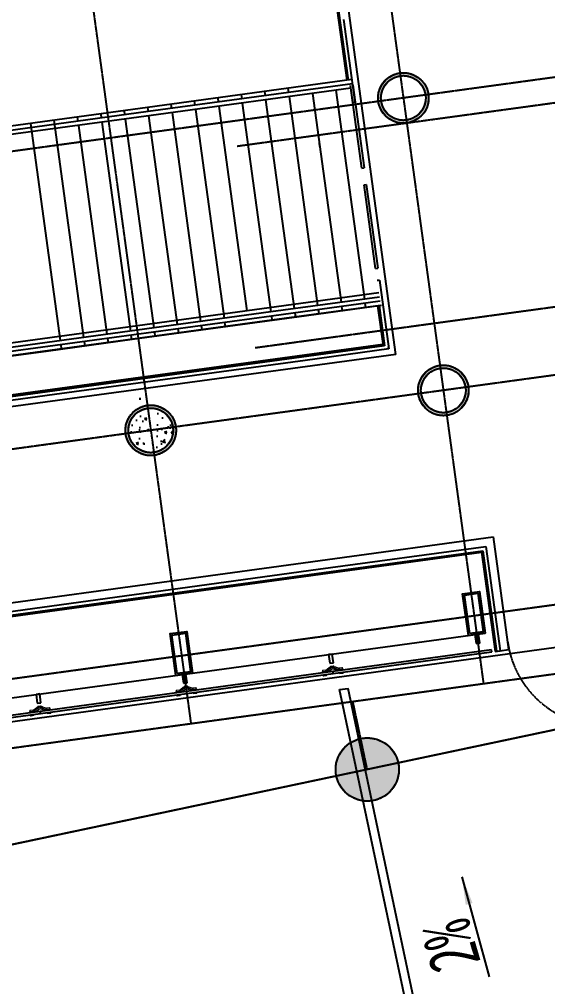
# Model space of a CAD drawing. Header units: millimetres. Extents: x 11669738 to 11859441, y -6222081 to -6069093.
# Drawn here: x 11694704 to 11700966, y -6113067 to -6101594 of the extents above; entities that cross this region are included whole.
import ezdxf

# ---------------------------------------------------------------- set-up
doc = ezdxf.new("R2010")
doc.units = ezdxf.units.MM
for name, pattern in [('DASH', [0.35, 0.25, -0.1]), ('E-COLS-F4$0$HIDDEN', [0.375, 0.25, -0.125]), ('E-RG-1F$0$$0$DOTE', [2.42, 2, -0.2, 0.02, -0.2])]:
    doc.linetypes.add(name, pattern=pattern)
for name, color, linetype in [('A—墙体', 7, 'Continuous'), ('A—楼梯、电梯、栏杆', 50, 'Continuous'), ('A—轴线、尺寸', 1, 'Continuous'), ('A—门窗', 135, 'Continuous'), ('E-COLS-F4$0$0S-COLS-HATCH', 8, 'Continuous'), ('E-COLS-F4$0$0S-COLS-I', 90, 'E-COLS-F4$0$HIDDEN'), ('E2-RI-4F$0$WRV-1-01-N1$0$AUDIT_D_120618114340-341', 1, 'Continuous'), ('I—平面—文字', 40, 'Continuous'), ('I—平面—装饰面层线', 192, 'Continuous'), ('I—平面—门', 22, 'Continuous'), ('XRE2$0$0S-COLS-HATCH-A', 8, 'Continuous'), ('轴线100', 1, 'Continuous')]:
    doc.layers.add(name, color=color, linetype=linetype)
doc.layers.add('E2-RI-4F$0$A-GLAZ', color=6, linetype='Continuous', lineweight=5)
doc.styles.add('ARIAL', font='SIMYOU.TTF', dxfattribs={"width": 0.9})
doc.styles.add('XD2008', font='simhei.ttf', dxfattribs={"width": 0.85})
doc.dimstyles.new('200', dxfattribs={"dimscale": 200, "dimtxt": 2.5, "dimasz": 2, "dimexe": 1, "dimexo": 1, "dimgap": 0.8, "dimtad": 1, "dimdec": 0, "dimdsep": 46, "dimtxsty": 'ARIAL', "dimblk1": 'ARCHTICK', "dimblk2": 'ARCHTICK', "dimsah": 1, "dimcen": -0.9, "dimdle": 1, "dimclrd": 256, "dimclre": 256, "dimclrt": 40, "dimaunit": 1, "dimadec": 0, "dimazin": 0, "dimtfac": 0.35, "dimtdec": 0, "dimtix": 1, "dimtmove": 2, "dimatfit": 3, "dimldrblk": 'ARCHTICK', "dimfxl": 0, "dimtvp": 0.8, "dimtolj": 1, "dimtzin": 0, "dimarcsym": 0})
doc.dimstyles.new('副本 100', dxfattribs={"dimscale": 100, "dimtxt": 2.5, "dimasz": 2, "dimexe": 1, "dimexo": 1, "dimgap": 0.8, "dimtad": 1, "dimdec": 0, "dimdsep": 46, "dimtxsty": 'ARIAL', "dimblk1": 'ARCHTICK', "dimblk2": 'ARCHTICK', "dimsah": 1, "dimcen": -0.9, "dimdle": 1, "dimclrd": 256, "dimclre": 256, "dimclrt": 40, "dimaunit": 1, "dimadec": 0, "dimazin": 0, "dimtfac": 0.35, "dimtdec": 0, "dimtix": 1, "dimtmove": 2, "dimatfit": 3, "dimldrblk": 'ARCHTICK', "dimfxl": 0, "dimtvp": 0.8, "dimtolj": 1, "dimtzin": 0, "dimarcsym": 0})

# ---------------------------------------------------------------- blocks, each defined once
blk = doc.blocks.new('E-COLS-F4')
at = {"layer": 'E-COLS-F4$0$0S-COLS-HATCH'}
h = blk.add_hatch(color=18, dxfattribs=at)
edge = h.paths.add_edge_path(flags=16)
edge.add_arc((11699256, -6102527), 265, 0, 360)
edge = h.paths.add_edge_path()
edge.add_arc((11699256, -6102527), 300, 0, 360)
h = blk.add_hatch(color=18, dxfattribs=at)
edge = h.paths.add_edge_path(flags=16)
edge.add_arc((11699730, -6105995), 265, 0, 360)
edge = h.paths.add_edge_path()
edge.add_arc((11699730, -6105995), 300, 0, 360)
h = blk.add_hatch(color=18, dxfattribs=at)
edge = h.paths.add_edge_path(flags=16)
edge.add_arc((11696262, -6106469), 265, 0, 360)
edge = h.paths.add_edge_path()
edge.add_arc((11696262, -6106469), 300, 0, 360)
h = blk.add_hatch(color=18, dxfattribs=at)
edge = h.paths.add_edge_path()
edge.add_arc((11698829, -6110492), 375, 0, 360)
at = {"layer": 'XRE2$0$0S-COLS-HATCH-A'}
h = blk.add_hatch(dxfattribs=at)
h.set_pattern_fill('AR-CONC', color=256, scale=40, style=0)
h.set_pattern_definition([(50, (10877.26, -2045.77), (286.904073, -25.100854), [30, -330]), (355, (10877.26, -2045.77), (-55.5005334, 300.8768535), [24, -264]), (100.4514, (10901.17, -2047.86), (231.4037527, 275.775817), [25.496076, -280.456845]), (46.1842, (10877.26, -1965.77), (426.896419, -66.207606), [45, -495]), (96.6356, (10912.84, -1971.3), (373.865082, 389.647148), [38.244115, -420.6852]), (351.1842, (10877.26, -1965.77), (373.864778, 389.64744), [36, -396]), (21, (10917.26, -1985.77), (238.762821, -161.0475563), [30, -330]), (326, (10917.26, -1985.77), (97.326133, 290.060018), [24, -264]), (71.4514, (10937.16, -1999.2), (336.0890514, 129.0121987), [25.496076, -280.456845]), (37.5, (10877.26, -2045.77), (4.8639421, 133.1575415), [0, -260.8, 0, -268, 0, -265]), (7.5, (10877.26, -2045.77), (105.227815, 157.7646848), [0, -152.8, 0, -254.8, 0, -101]), (327.5, (10788.06, -2045.77), (213.5289745, -9.0219487), [0, -100, 0, -312, 0, -414]), (317.5, (10748.06, -2045.77), (233.2744677, 40.041993), [0, -130, 0, -207.2, 0, -294])])
edge = h.paths.add_edge_path()
edge.add_arc((11696262, -6106469), 265, 0, 360)
at = {"layer": 'A—墙体'}
for centre, radius in [((11699256, -6102527), 300), ((11699256, -6102527), 265), ((11699730, -6105995), 300), ((11699730, -6105995), 265), ((11696262, -6106469), 300), ((11696262, -6106469), 265), ((11698829, -6110492), 375)]:
    blk.add_circle(centre, radius, dxfattribs=at)
at = {"layer": 'E-COLS-F4$0$0S-COLS-I'}
for centre, radius in [((11699256, -6102527), 300), ((11699256, -6102527), 265), ((11699730, -6105995), 300), ((11699730, -6105995), 265), ((11696262, -6106469), 300), ((11696262, -6106469), 265), ((11698829, -6110492), 375)]:
    blk.add_circle(centre, radius, dxfattribs=at)
blk = doc.blocks.new('E2-RI-4F$0$SPIDER_PANEL_-_SPIDER_PANB')
at = {"layer": 'A—门窗'}
for p, q in [((875, 0), (-875, 0)), ((875, -25), (875, 0)), ((-875, 0), (-875, -25)), ((-875, -25), (875, -25))]:
    blk.add_line(p, q, dxfattribs=at)
at = {"layer": 'E2-RI-4F$0$A-GLAZ', "color": 8}
for p, q in [((-1000, 15), (-1000, 0)), ((-1000, 15), (-993, 15)), ((-995, 30), (-995, 0)), ((-995, 30), (-989, 30)), ((-993, 15), (-957, 15)), ((-989, 30), (-955, 30)), ((-940, 15), (-957, 15)), ((-955, 26), (-910, 50)), ((-955, 0), (-955, 30)), ((-875, 50), (-940, 15)), ((-940, 0), (-875, 35)), ((-893, 50), (-910, 50)), ((-875, 50), (-910, 50)), ((-900, 50), (-900, 46)), ((-900, 50), (-900, 46)), ((-895, 65), (-895, 50)), ((-895, 65), (-889, 65)), ((-895, 65), (-895, 50)), ((-895, 65), (-861, 65)), ((-895, 65), (-895, 50)), ((-895, 65), (-861, 65)), ((-895, 65), (-895, 50)), ((-895, 65), (-889, 65)), ((-875, 50), (-893, 50)), ((-889, 65), (-855, 65)), ((-889, 65), (-855, 65)), ((-810, 15), (-875, 50)), ((-840, 50), (-875, 50)), ((-857, 50), (-875, 50)), ((-875, 35), (-810, 0)), ((-861, 65), (-855, 65)), ((-861, 65), (-855, 65)), ((-840, 50), (-857, 50)), ((-855, 50), (-855, 65)), ((-855, 50), (-855, 65)), ((-855, 50), (-855, 65)), ((-855, 50), (-855, 65)), ((-850, 46), (-850, 50)), ((-850, 46), (-850, 50)), ((-840, 50), (-795, 26)), ((-793, 15), (-810, 15)), ((-795, 30), (-795, 0)), ((-795, 30), (-761, 30)), ((-793, 15), (-757, 15)), ((-761, 30), (-755, 30)), ((-757, 15), (-750, 15)), ((-755, 0), (-755, 30)), ((-750, 0), (-750, 15)), ((-995, -25), (-995, -40)), ((-989, -40), (-995, -40)), ((-955, -40), (-989, -40)), ((-955, -40), (-955, -25)), ((-795, -25), (-795, -40)), ((-761, -40), (-795, -40)), ((-755, -40), (-761, -40)), ((-755, -40), (-755, -25))]:
    blk.add_line(p, q, dxfattribs=at)
blk = doc.blocks.new('_ArchTick')
at = {"color": 0, "linetype": 'ByBlock', "const_width": 0.4}
blk.add_lwpolyline([(-0.5, -0.5), (0.5, 0.5)], dxfattribs=at)
blk = doc.blocks.new('*D170')
at = {"layer": 'A—轴线、尺寸', "linetype": 'ByBlock', "lineweight": -2}
blk.add_line((11680262, -6112194), (11675664, -6112827), dxfattribs=at)
blk.add_arc((11710508, -6108023), 34973, 187.8508, 191.9526, dxfattribs=at)
at = {"layer": 'Defpoints', "color": 0, "linetype": 'ByBlock'}
for p in [(11707696, -6108411), (11706163, -6108943), (11680460, -6112166), (11675986, -6113625), (11674819, -6115578)]:
    blk.add_point(p, dxfattribs=at)
at = {"layer": 'A—轴线、尺寸', "linetype": 'ByBlock', "lineweight": -2, "yscale": 400, "zscale": 400}
for p, xscale, rotation in [((11675863, -6112800), 400.0000000000001, 97.85083486028405), ((11676293, -6115266), 400, 281.9526484755137)]:
    blk.add_blockref('_ArchTick', p, dxfattribs=dict(at, xscale=xscale, rotation=rotation))
at = {"layer": 'A—轴线、尺寸', "color": 40, "linetype": 'ByBlock', "insert": (11676460, -6113966), "char_height": 500, "attachment_point": 5, "rotation": 279.9017, "style": 'ARIAL'}
blk.add_mtext('\\A1;4°', dxfattribs=at)
blk = doc.blocks.new('*D342')
at = {"layer": 'Defpoints', "color": 0, "linetype": 'ByBlock'}
for p in [(11707141, -6108525), (11705607, -6109057), (11679691, -6112277), (11676979, -6113464), (11675012, -6115533)]:
    blk.add_point(p, dxfattribs=at)
at = {"layer": '轴线100', "linetype": 'ByBlock', "lineweight": -2}
blk.add_line((11679592, -6112290), (11676761, -6112677), dxfattribs=at)
blk.add_arc((11709907, -6108146), 33355, 187.7833, 191.9526, dxfattribs=at)
at = {"layer": '轴线100', "linetype": 'ByBlock', "lineweight": -2, "xscale": 200, "yscale": 200, "zscale": 200}
for p, rotation in [((11676860, -6112664), 97.78334124777794), ((11677276, -6115054), 281.9526484755114)]:
    blk.add_blockref('_ArchTick', p, dxfattribs=dict(at, rotation=rotation))
at = {"layer": '轴线100', "color": 40, "linetype": 'ByBlock', "insert": (11677248, -6113828), "char_height": 250, "attachment_point": 5, "rotation": 279.868, "style": 'ARIAL'}
blk.add_mtext('\\A1;4°', dxfattribs=at)

msp = doc.modelspace()

# ---------------------------------------------------------------- linework, layer by layer
at = {"layer": 'A—楼梯、电梯、栏杆'}
for p, q in [((11698219.1, -6099641.7), (11698584.6, -6102316.4)), ((11698235.9, -6099639.4), (11698601.5, -6102314.1)), ((11699167.2, -6105567.8), (11698350.4, -6099593.7)), ((11698548.5, -6101594.1), (11698682.5, -6102574.5)), ((11698764.4, -6103360.1), (11698630.4, -6102379.8)), ((11698655.5, -6102376.3), (11698789.6, -6103356.7)), ((11698657.3, -6102577.9), (11698682.5, -6102574.5)), ((11698764.4, -6103360.1), (11698789.6, -6103356.7)), ((11698791.5, -6103558.3), (11698816.6, -6103554.9)), ((11698926.9, -6104549.1), (11698791.5, -6103558.3)), ((11698816.6, -6103554.9), (11698952.1, -6104545.6)), ((11698926.9, -6104549.1), (11698952.1, -6104545.6)), ((11698946.3, -6104689.3), (11698971.4, -6104685.8)), ((11698971.4, -6104685.8), (11699083.2, -6105503.6)), ((11698801.4, -6104961.4, 0), (11698808.2, -6105010.9, 0)), ((11698021.3, -6105118.5, 0), (11698995.2, -6104985.4, 0)), ((11698524, -6104999.3, 0), (11698530.8, -6105048.8, 0)), ((11698950.6, -6104991.5), (11699015.7, -6105467.4)), ((11698967.5, -6104989.2), (11699032.5, -6105465.1)), ((11697030.5, -6105253.9, 0), (11698021.3, -6105118.5, 0)), ((11696039.7, -6105389.3, 0), (11697030.5, -6105253.9, 0)), ((11695048.9, -6105524.8, 0), (11696039.7, -6105389.3, 0)), ((11699059.8, -6105330.6), (11699059.6, -6105330.6)), ((11699013.4, -6105450.6), (11689874.6, -6106699.7)), ((11699032.5, -6105465.1), (11689876.9, -6106716.6)), ((11694058.1, -6105660.2, 0), (11695048.9, -6105524.8, 0)), ((11699083.2, -6105503.6), (11698092.4, -6105639)), ((11699083.2, -6105503.6), (11699079.8, -6105478.4)), ((11699167.2, -6105567.8), (11689804, -6106847.7)), ((11698092.4, -6105639), (11697101.7, -6105774.5)), ((11697101.7, -6105774.5), (11696110.9, -6105909.9)), ((11696110.9, -6105909.9), (11695120.1, -6106045.3)), ((11695120.1, -6106045.3), (11694129.3, -6106180.8)), ((11684171, -6109940.6), (11700320.8, -6107733.1)), ((11700320.8, -6107733.1), (11700503.4, -6109069.1)), ((11684032.4, -6110123.1), (11700182.2, -6107915.6)), ((11684046.9, -6110103.9), (11700196.8, -6107896.4)), ((11698248, -6108117.4), (11700235.3, -6107845.8)), ((11700182.2, -6107915.6), (11700342.9, -6109091)), ((11700196.8, -6107896.4), (11700359.7, -6109088.7)), ((11700235.3, -6107845.8), (11700404.3, -6109082.6)), ((11684085.4, -6110053.2), (11698248, -6108117.4)), ((11700342.9, -6109091), (11700404.3, -6109082.6)), ((11700404.3, -6109082.6), (11700503.4, -6109069.1))]:
    msp.add_line(p, q, dxfattribs=at)
at = {"layer": 'A—楼梯、电梯、栏杆', "color": 2}
for p, q in [((11698646.1, -6102308, 0), (11696223.2, -6102639.2, 0)), ((11698652.8, -6102357.5, 0), (11696230, -6102688.7, 0)), ((11698634.6, -6102410.5, 0), (11696267.2, -6102734.1, 0)), ((11697887.7, -6102411.6, 0), (11697894.5, -6102461.2, 0)), ((11698456.1, -6102434.9, 0), (11698794.7, -6104911.8, 0)), ((11697055.4, -6102525.4, 0), (11697062.2, -6102574.9, 0)), ((11697332.9, -6102487.5, 0), (11697339.6, -6102537, 0)), ((11697610.3, -6102449.6, 0), (11697617.1, -6102499.1, 0)), ((11697623.8, -6102548.6, 0), (11697962.4, -6105025.6, 0)), ((11697901.2, -6102510.7, 0), (11698239.8, -6104987.7, 0)), ((11698178.7, -6102472.8, 0), (11698517.2, -6104949.8, 0)), ((11696223.2, -6102639.2, 0), (11689466, -6103562.8, 0)), ((11695945.8, -6102677.1, 0), (11695952.5, -6102726.6, 0)), ((11696223.2, -6102639.2, 0), (11696230, -6102688.7, 0)), ((11696500.6, -6102601.2, 0), (11696507.4, -6102650.8, 0)), ((11696778, -6102563.3, 0), (11696784.8, -6102612.9, 0)), ((11696791.6, -6102662.4, 0), (11697130.1, -6105139.4, 0)), ((11697069, -6102624.5, 0), (11697400.9, -6105052.7, 0)), ((11697346.4, -6102586.6, 0), (11697685, -6105063.5, 0)), ((11696230, -6102688.7, 0), (11689423.2, -6103619.1, 0)), ((11696267.2, -6102734.1, 0), (11689430, -6103668.6, 0)), ((11695113.5, -6102790.8, 0), (11695465.6, -6105366.9, 0)), ((11695390.9, -6102752.9, 0), (11695397.7, -6102802.5, 0)), ((11695668.3, -6102715, 0), (11695675.1, -6102764.5, 0)), ((11695959.3, -6102776.2, 0), (11696297.9, -6105253.1, 0)), ((11696236.7, -6102738.2, 0), (11696575.3, -6105215.2, 0)), ((11696514.1, -6102700.3, 0), (11696852.7, -6105177.3, 0)), ((11694836.1, -6102828.8, 0), (11695188.2, -6105404.8, 0)), ((11695404.5, -6102852, 0), (11695743, -6105329, 0)), ((11695681.9, -6102814.1, 0), (11696020.5, -6105291, 0)), ((11698259.9, -6103067.3), (11698266.7, -6103116.8)), ((11698537.3, -6103029.3), (11698544.1, -6103078.9)), ((11698966.7, -6104838.7, 0), (11689811.5, -6106090.1, 0)), ((11698973.4, -6104887.4, 0), (11697685, -6105063.5, 0)), ((11698980.1, -6104937, 0), (11697691.7, -6105113.1, 0)), ((11697685, -6105063.5, 0), (11689768.6, -6106145.6, 0)), ((11698986.9, -6104986.5, 0), (11697698.5, -6105162.6, 0)), ((11697969.2, -6105075.1, 0), (11697975.9, -6105124.7, 0)), ((11698246.6, -6105037.2, 0), (11698253.4, -6105086.8, 0)), ((11697691.7, -6105113.1, 0), (11689775.4, -6106195.1, 0)), ((11697698.5, -6105162.6, 0), (11689831.7, -6106237.9, 0)), ((11697136.9, -6105188.9, 0), (11697143.7, -6105238.4, 0)), ((11697691.7, -6105113.1, 0), (11697698.5, -6105162.6, 0)), ((11696304.6, -6105302.7, 0), (11696311.4, -6105352.2, 0)), ((11696582.1, -6105264.7, 0), (11696588.8, -6105314.3, 0)), ((11696859.5, -6105226.8, 0), (11696866.3, -6105276.4, 0)), ((11695472.4, -6105416.4, 0), (11695479.2, -6105466, 0)), ((11695749.8, -6105378.5, 0), (11695756.6, -6105428, 0)), ((11696027.2, -6105340.6, 0), (11696034, -6105390.1, 0)), ((11695195, -6105454.3, 0), (11695201.7, -6105503.9, 0)), ((11698500.6, -6109544.7), (11698600, -6109531.1)), ((11701160.8, -6122110.8), (11698500.6, -6109544.7)), ((11701258.6, -6122090.1), (11698600, -6109531.1))]:
    msp.add_line(p, q, dxfattribs=at)
at = {"layer": 'A—轴线、尺寸', "linetype": 'ByBlock'}
for p, q in [((11785883.7, -6096944.9, 0), (11680724.7, -6111318.7, 0)), ((11679691.3, -6112276.8, 0), (11707140.8, -6108524.8, 0)), ((11705607, -6109057, 0), (11675013.4, -6115533.5, 0))]:
    msp.add_line(p, q, dxfattribs=at)
at = {"layer": 'A—门窗'}
for p, q in [((11696137.9, -6106108.1), (11696134.5, -6106082.9)), ((11700301.8, -6109071), (11700153.2, -6109091.3)), ((11700156.6, -6109116.5), (11700305.2, -6109096.2)), ((11700305.2, -6109096.2), (11700301.8, -6109071)), ((11698419.3, -6109328.3), (11696685.4, -6109565.3)), ((11698422.7, -6109353.5), (11698419.3, -6109328.3)), ((11696679.4, -6109359.1, 0), (11696635.8, -6109365, 0)), ((11696635.8, -6109365, 0), (11696650.1, -6109469.1, 0)), ((11696693.7, -6109463.1, 0), (11696679.4, -6109359.1, 0)), ((11696688.9, -6109590.5), (11698422.7, -6109353.5)), ((11696650.1, -6109469.1, 0), (11696693.7, -6109463.1, 0)), ((11696685.4, -6109565.3), (11694951.6, -6109802.3)), ((11694955, -6109827.5), (11696688.9, -6109590.5)), ((11696685.4, -6109565.3), (11696688.9, -6109590.5)), ((11696688.9, -6109590.5), (11696685.4, -6109565.3)), ((11694951.6, -6109802.3), (11693217.7, -6110039.3)), ((11693221.1, -6110064.5), (11694955, -6109827.5)), ((11694951.6, -6109802.3), (11694955, -6109827.5)), ((11694955, -6109827.5), (11694951.6, -6109802.3))]:
    msp.add_line(p, q, dxfattribs=at)
at = {"layer": 'A—门窗', "extrusion": (0, 0, -1)}
for p, q in [((11698413.3, -6109122.1), (11698369.7, -6109128)), ((11698369.7, -6109128), (11698384, -6109232.2)), ((11698427.6, -6109226.3), (11698413.3, -6109122.1)), ((11698384, -6109232.2), (11698427.6, -6109226.3)), ((11694945.6, -6109596.1), (11694902, -6109602)), ((11694902, -6109602), (11694916.2, -6109706.2)), ((11694959.8, -6109700.2), (11694945.6, -6109596.1)), ((11694916.2, -6109706.2), (11694959.8, -6109700.2))]:
    msp.add_line(p, q, dxfattribs=at)
at = {"layer": 'A—门窗'}
msp.add_lwpolyline([(11680833.5, -6094750.3), (11683122.3, -6111495.3), (11702888.2, -6108793.6)], dxfattribs=at)
at = {"layer": 'A—门窗', "elevation": 0}
for points in [[(11681148.4, -6094990.2), (11683361.3, -6111179.5), (11700224.5, -6108874.5)], [(11700026.3, -6108901.6), (11699958.6, -6108406.2), (11700156.8, -6108379.1), (11700224.5, -6108874.5), (11700026.3, -6108901.6)], [(11696558.6, -6109375.6), (11696490.9, -6108880.2), (11696689, -6108853.1), (11696756.7, -6109348.5), (11696558.6, -6109375.6)]]:
    msp.add_lwpolyline(points, dxfattribs=at)
for points in [[(11700043.4, -6108879.1), (11699981.1, -6108423.3), (11700139.7, -6108401.7), (11700202, -6108857.4)], [(11696575.7, -6109353.1), (11696513.4, -6108897.3), (11696671.9, -6108875.7), (11696734.2, -6109331.4)]]:
    msp.add_lwpolyline(points, close=True, dxfattribs=at)
at = {"layer": 'A—门窗'}
msp.add_lwpolyline([(11700117.9, -6108995.3), (11700161.4, -6108989.3), (11700147.2, -6108885.3), (11700103.6, -6108891.2)], close=True, dxfattribs=at)
at = {"layer": 'E2-RI-4F$0$A-GLAZ'}
msp.add_line((11700153.2, -6109091.3), (11700156.6, -6109116.5), dxfattribs=at)
at = {"layer": 'E2-RI-4F$0$A-GLAZ', "color": 8}
for p, q in [((11698293.4, -6109330.3), (11698300.7, -6109329.3)), ((11698293.4, -6109330.3), (11698295.5, -6109345.2)), ((11698296.3, -6109314.7), (11698302.1, -6109313.9)), ((11698296.3, -6109314.7), (11698300.4, -6109344.6)), ((11698300.7, -6109329.3), (11698335.7, -6109324.5)), ((11698302.1, -6109313.9), (11698336, -6109309.3)), ((11698353.2, -6109322.1), (11698335.7, -6109324.5)), ((11698340, -6109339.1), (11698336, -6109309.3)), ((11698336.5, -6109313.5), (11698377.5, -6109283.6)), ((11698412.5, -6109278.8), (11698353.2, -6109322.1)), ((11698355.3, -6109337.1), (11698414.6, -6109293.6)), ((11698412.5, -6109278.8), (11698377.5, -6109283.6)), ((11698395, -6109281.2), (11698377.5, -6109283.6)), ((11698387.8, -6109282.2), (11698388.3, -6109286.1)), ((11698387.8, -6109282.2), (11698388.3, -6109286.1)), ((11698390.7, -6109266.6), (11698424.5, -6109262)), ((11698390.7, -6109266.6), (11698424.5, -6109262)), ((11698390.7, -6109266.6), (11698396.5, -6109265.8)), ((11698390.7, -6109266.6), (11698396.5, -6109265.8)), ((11698390.7, -6109266.6), (11698392.7, -6109281.5)), ((11698390.7, -6109266.6), (11698392.7, -6109281.5)), ((11698390.7, -6109266.6), (11698392.7, -6109281.5)), ((11698390.7, -6109266.6), (11698392.7, -6109281.5)), ((11698412.5, -6109278.8), (11698395, -6109281.2)), ((11698396.5, -6109265.8), (11698430.3, -6109261.2)), ((11698396.5, -6109265.8), (11698430.3, -6109261.2)), ((11698447.6, -6109274), (11698412.5, -6109278.8)), ((11698430.1, -6109276.4), (11698412.5, -6109278.8)), ((11698481.3, -6109304.6), (11698412.5, -6109278.8)), ((11698414.6, -6109293.6), (11698483.4, -6109319.6)), ((11698424.5, -6109262), (11698430.3, -6109261.2)), ((11698424.5, -6109262), (11698430.3, -6109261.2)), ((11698447.6, -6109274), (11698430.1, -6109276.4)), ((11698432.4, -6109276.1), (11698430.3, -6109261.2)), ((11698432.4, -6109276.1), (11698430.3, -6109261.2)), ((11698432.4, -6109276.1), (11698430.3, -6109261.2)), ((11698432.4, -6109276.1), (11698430.3, -6109261.2)), ((11698437.8, -6109279.4), (11698437.3, -6109275.4)), ((11698437.8, -6109279.4), (11698437.3, -6109275.4)), ((11698447.6, -6109274), (11698495.1, -6109291.8)), ((11698498.8, -6109302.2), (11698481.3, -6109304.6)), ((11698494.5, -6109287.6), (11698528.3, -6109283)), ((11698494.5, -6109287.6), (11698498.6, -6109317.5)), ((11698498.8, -6109302.2), (11698533.9, -6109297.4)), ((11698528.3, -6109283), (11698534.1, -6109282.2)), ((11698533.9, -6109297.4), (11698541.1, -6109296.4)), ((11698538.2, -6109312.1), (11698534.1, -6109282.2)), ((11698543.2, -6109311.4), (11698541.1, -6109296.4)), ((11698303.9, -6109369.7), (11698305.9, -6109384.6)), ((11698311.7, -6109383.8), (11698305.9, -6109384.6)), ((11698345.5, -6109379.2), (11698311.7, -6109383.8)), ((11698345.5, -6109379.2), (11698343.5, -6109364.3)), ((11698502, -6109342.6), (11698504, -6109357.5)), ((11698537.9, -6109352.9), (11698504, -6109357.5)), ((11698543.7, -6109352.1), (11698537.9, -6109352.9)), ((11698543.7, -6109352.1), (11698541.6, -6109337.2)), ((11696562.5, -6109551.7), (11696568.3, -6109550.9)), ((11696562.5, -6109551.7), (11696568.3, -6109550.9)), ((11696562.5, -6109551.7), (11696566.5, -6109581.6)), ((11696562.5, -6109551.7), (11696566.5, -6109581.6)), ((11696566.8, -6109566.3), (11696601.8, -6109561.5)), ((11696566.8, -6109566.3), (11696601.8, -6109561.5)), ((11696568.3, -6109550.9), (11696602.1, -6109546.3)), ((11696568.3, -6109550.9), (11696602.1, -6109546.3)), ((11696619.3, -6109559.1), (11696601.8, -6109561.5)), ((11696619.3, -6109559.1), (11696601.8, -6109561.5)), ((11696606.2, -6109576.1), (11696602.1, -6109546.3)), ((11696606.2, -6109576.1), (11696602.1, -6109546.3)), ((11696602.6, -6109550.5), (11696643.6, -6109520.6)), ((11696602.6, -6109550.5), (11696643.6, -6109520.6)), ((11696678.7, -6109515.8), (11696619.3, -6109559.1)), ((11696678.7, -6109515.8), (11696619.3, -6109559.1)), ((11696621.4, -6109574.1), (11696680.7, -6109530.6)), ((11696621.4, -6109574.1), (11696680.7, -6109530.6)), ((11696678.7, -6109515.8), (11696643.6, -6109520.6)), ((11696678.7, -6109515.8), (11696643.6, -6109520.6)), ((11696661.1, -6109518.2), (11696643.6, -6109520.6)), ((11696661.1, -6109518.2), (11696643.6, -6109520.6)), ((11696653.9, -6109519.2), (11696654.4, -6109523.1)), ((11696653.9, -6109519.2), (11696654.4, -6109523.1)), ((11696653.9, -6109519.2), (11696654.4, -6109523.1)), ((11696653.9, -6109519.2), (11696654.4, -6109523.1)), ((11696656.8, -6109503.6), (11696690.6, -6109499)), ((11696656.8, -6109503.6), (11696690.6, -6109499)), ((11696656.8, -6109503.6), (11696690.6, -6109499)), ((11696656.8, -6109503.6), (11696690.6, -6109499)), ((11696656.8, -6109503.6), (11696662.6, -6109502.8)), ((11696656.8, -6109503.6), (11696662.6, -6109502.8)), ((11696656.8, -6109503.6), (11696662.6, -6109502.8)), ((11696656.8, -6109503.6), (11696662.6, -6109502.8)), ((11696656.8, -6109503.6), (11696658.8, -6109518.5)), ((11696656.8, -6109503.6), (11696658.8, -6109518.5)), ((11696656.8, -6109503.6), (11696658.8, -6109518.5)), ((11696656.8, -6109503.6), (11696658.8, -6109518.5)), ((11696656.8, -6109503.6), (11696658.8, -6109518.5)), ((11696656.8, -6109503.6), (11696658.8, -6109518.5)), ((11696656.8, -6109503.6), (11696658.8, -6109518.5)), ((11696656.8, -6109503.6), (11696658.8, -6109518.5)), ((11696678.7, -6109515.8), (11696661.1, -6109518.2)), ((11696678.7, -6109515.8), (11696661.1, -6109518.2)), ((11696662.6, -6109502.8), (11696696.4, -6109498.2)), ((11696662.6, -6109502.8), (11696696.4, -6109498.2)), ((11696662.6, -6109502.8), (11696696.4, -6109498.2)), ((11696662.6, -6109502.8), (11696696.4, -6109498.2)), ((11696713.7, -6109511), (11696678.7, -6109515.8)), ((11696713.7, -6109511), (11696678.7, -6109515.8)), ((11696696.2, -6109513.4), (11696678.7, -6109515.8)), ((11696696.2, -6109513.4), (11696678.7, -6109515.8)), ((11696747.4, -6109541.6), (11696678.7, -6109515.8)), ((11696747.4, -6109541.6), (11696678.7, -6109515.8)), ((11696680.7, -6109530.6), (11696749.5, -6109556.6)), ((11696680.7, -6109530.6), (11696749.5, -6109556.6)), ((11696690.6, -6109499), (11696696.4, -6109498.2)), ((11696690.6, -6109499), (11696696.4, -6109498.2)), ((11696690.6, -6109499), (11696696.4, -6109498.2)), ((11696690.6, -6109499), (11696696.4, -6109498.2)), ((11696713.7, -6109511), (11696696.2, -6109513.4)), ((11696713.7, -6109511), (11696696.2, -6109513.4)), ((11696698.5, -6109513.1), (11696696.4, -6109498.2)), ((11696698.5, -6109513.1), (11696696.4, -6109498.2)), ((11696698.5, -6109513.1), (11696696.4, -6109498.2)), ((11696698.5, -6109513.1), (11696696.4, -6109498.2)), ((11696698.5, -6109513.1), (11696696.4, -6109498.2)), ((11696698.5, -6109513.1), (11696696.4, -6109498.2)), ((11696698.5, -6109513.1), (11696696.4, -6109498.2)), ((11696698.5, -6109513.1), (11696696.4, -6109498.2)), ((11696704, -6109516.4), (11696703.4, -6109512.4)), ((11696704, -6109516.4), (11696703.4, -6109512.4)), ((11696704, -6109516.4), (11696703.4, -6109512.4)), ((11696704, -6109516.4), (11696703.4, -6109512.4)), ((11696713.7, -6109511), (11696761.2, -6109528.8)), ((11696713.7, -6109511), (11696761.2, -6109528.8)), ((11696764.9, -6109539.2), (11696747.4, -6109541.6)), ((11696764.9, -6109539.2), (11696747.4, -6109541.6)), ((11696760.6, -6109524.6), (11696794.4, -6109520)), ((11696760.6, -6109524.6), (11696794.4, -6109520)), ((11696760.6, -6109524.6), (11696764.7, -6109554.5)), ((11696760.6, -6109524.6), (11696764.7, -6109554.5)), ((11696764.9, -6109539.2), (11696800, -6109534.4)), ((11696764.9, -6109539.2), (11696800, -6109534.4)), ((11696794.4, -6109520), (11696800.2, -6109519.2)), ((11696794.4, -6109520), (11696800.2, -6109519.2)), ((11696800, -6109534.4), (11696807.2, -6109533.4)), ((11696800, -6109534.4), (11696807.2, -6109533.4)), ((11696804.3, -6109549.1), (11696800.2, -6109519.2)), ((11696804.3, -6109549.1), (11696800.2, -6109519.2)), ((11696809.3, -6109548.4), (11696807.2, -6109533.4)), ((11696809.3, -6109548.4), (11696807.2, -6109533.4)), ((11696559.5, -6109567.3), (11696566.8, -6109566.3)), ((11696559.5, -6109567.3), (11696566.8, -6109566.3)), ((11696559.5, -6109567.3), (11696561.6, -6109582.2)), ((11696559.5, -6109567.3), (11696561.6, -6109582.2)), ((11696570, -6109606.7), (11696572, -6109621.6)), ((11696570, -6109606.7), (11696572, -6109621.6)), ((11696577.8, -6109620.8), (11696572, -6109621.6)), ((11696577.8, -6109620.8), (11696572, -6109621.6)), ((11696611.6, -6109616.2), (11696577.8, -6109620.8)), ((11696611.6, -6109616.2), (11696577.8, -6109620.8)), ((11696611.6, -6109616.2), (11696609.6, -6109601.3)), ((11696611.6, -6109616.2), (11696609.6, -6109601.3)), ((11696768.1, -6109579.6), (11696770.2, -6109594.5)), ((11696768.1, -6109579.6), (11696770.2, -6109594.5)), ((11696804, -6109589.9), (11696770.2, -6109594.5)), ((11696804, -6109589.9), (11696770.2, -6109594.5)), ((11696809.8, -6109589.1), (11696804, -6109589.9)), ((11696809.8, -6109589.1), (11696804, -6109589.9)), ((11696809.8, -6109589.1), (11696807.8, -6109574.2)), ((11696809.8, -6109589.1), (11696807.8, -6109574.2)), ((11694828.6, -6109788.7), (11694834.4, -6109787.9)), ((11694828.6, -6109788.7), (11694834.4, -6109787.9)), ((11694828.6, -6109788.7), (11694832.7, -6109818.6)), ((11694828.6, -6109788.7), (11694832.7, -6109818.6)), ((11694834.4, -6109787.9), (11694868.2, -6109783.3)), ((11694834.4, -6109787.9), (11694868.2, -6109783.3)), ((11694872.3, -6109813.1), (11694868.2, -6109783.3)), ((11694872.3, -6109813.1), (11694868.2, -6109783.3)), ((11694868.7, -6109787.5), (11694909.8, -6109757.6)), ((11694868.7, -6109787.5), (11694909.8, -6109757.6)), ((11694944.8, -6109752.8), (11694885.5, -6109796.1)), ((11694944.8, -6109752.8), (11694885.5, -6109796.1)), ((11694887.5, -6109811.1), (11694946.8, -6109767.6)), ((11694887.5, -6109811.1), (11694946.8, -6109767.6)), ((11694944.8, -6109752.8), (11694909.8, -6109757.6)), ((11694944.8, -6109752.8), (11694909.8, -6109757.6)), ((11694927.3, -6109755.2), (11694909.8, -6109757.6)), ((11694927.3, -6109755.2), (11694909.8, -6109757.6)), ((11694920, -6109756.2), (11694920.6, -6109760.1)), ((11694920, -6109756.2), (11694920.6, -6109760.1)), ((11694920, -6109756.2), (11694920.6, -6109760.1)), ((11694920, -6109756.2), (11694920.6, -6109760.1)), ((11694922.9, -6109740.6), (11694956.8, -6109736)), ((11694922.9, -6109740.6), (11694956.8, -6109736)), ((11694922.9, -6109740.6), (11694956.8, -6109736)), ((11694922.9, -6109740.6), (11694956.8, -6109736)), ((11694922.9, -6109740.6), (11694928.7, -6109739.8)), ((11694922.9, -6109740.6), (11694928.7, -6109739.8)), ((11694922.9, -6109740.6), (11694928.7, -6109739.8)), ((11694922.9, -6109740.6), (11694928.7, -6109739.8)), ((11694922.9, -6109740.6), (11694925, -6109755.5)), ((11694922.9, -6109740.6), (11694925, -6109755.5)), ((11694922.9, -6109740.6), (11694925, -6109755.5)), ((11694922.9, -6109740.6), (11694925, -6109755.5)), ((11694922.9, -6109740.6), (11694925, -6109755.5)), ((11694922.9, -6109740.6), (11694925, -6109755.5)), ((11694922.9, -6109740.6), (11694925, -6109755.5)), ((11694922.9, -6109740.6), (11694925, -6109755.5)), ((11694944.8, -6109752.8), (11694927.3, -6109755.2)), ((11694944.8, -6109752.8), (11694927.3, -6109755.2)), ((11694928.7, -6109739.8), (11694962.6, -6109735.2)), ((11694928.7, -6109739.8), (11694962.6, -6109735.2)), ((11694928.7, -6109739.8), (11694962.6, -6109735.2)), ((11694928.7, -6109739.8), (11694962.6, -6109735.2)), ((11694979.8, -6109748), (11694944.8, -6109752.8)), ((11694979.8, -6109748), (11694944.8, -6109752.8)), ((11694962.3, -6109750.4), (11694944.8, -6109752.8)), ((11694962.3, -6109750.4), (11694944.8, -6109752.8)), ((11695013.6, -6109778.6), (11694944.8, -6109752.8)), ((11695013.6, -6109778.6), (11694944.8, -6109752.8)), ((11694946.8, -6109767.6), (11695015.6, -6109793.5)), ((11694946.8, -6109767.6), (11695015.6, -6109793.5)), ((11694956.8, -6109736), (11694962.6, -6109735.2)), ((11694956.8, -6109736), (11694962.6, -6109735.2)), ((11694956.8, -6109736), (11694962.6, -6109735.2)), ((11694956.8, -6109736), (11694962.6, -6109735.2)), ((11694979.8, -6109748), (11694962.3, -6109750.4)), ((11694979.8, -6109748), (11694962.3, -6109750.4)), ((11694964.6, -6109750.1), (11694962.6, -6109735.2)), ((11694964.6, -6109750.1), (11694962.6, -6109735.2)), ((11694964.6, -6109750.1), (11694962.6, -6109735.2)), ((11694964.6, -6109750.1), (11694962.6, -6109735.2)), ((11694964.6, -6109750.1), (11694962.6, -6109735.2)), ((11694964.6, -6109750.1), (11694962.6, -6109735.2)), ((11694964.6, -6109750.1), (11694962.6, -6109735.2)), ((11694964.6, -6109750.1), (11694962.6, -6109735.2)), ((11694970.1, -6109753.3), (11694969.6, -6109749.4)), ((11694970.1, -6109753.3), (11694969.6, -6109749.4)), ((11694970.1, -6109753.3), (11694969.6, -6109749.4)), ((11694970.1, -6109753.3), (11694969.6, -6109749.4)), ((11694979.8, -6109748), (11695027.4, -6109765.8)), ((11694979.8, -6109748), (11695027.4, -6109765.8)), ((11695031.1, -6109776.2), (11695013.6, -6109778.6)), ((11695031.1, -6109776.2), (11695013.6, -6109778.6)), ((11695026.7, -6109761.6), (11695060.6, -6109757)), ((11695026.7, -6109761.6), (11695060.6, -6109757)), ((11695026.7, -6109761.6), (11695030.8, -6109791.5)), ((11695026.7, -6109761.6), (11695030.8, -6109791.5)), ((11695031.1, -6109776.2), (11695066.1, -6109771.4)), ((11695031.1, -6109776.2), (11695066.1, -6109771.4)), ((11695060.6, -6109757), (11695066.4, -6109756.2)), ((11695060.6, -6109757), (11695066.4, -6109756.2)), ((11695066.1, -6109771.4), (11695073.4, -6109770.4)), ((11695066.1, -6109771.4), (11695073.4, -6109770.4)), ((11695070.4, -6109786.1), (11695066.4, -6109756.2)), ((11695070.4, -6109786.1), (11695066.4, -6109756.2)), ((11695075.4, -6109785.4), (11695073.4, -6109770.4)), ((11695075.4, -6109785.4), (11695073.4, -6109770.4)), ((11694825.7, -6109804.3), (11694832.9, -6109803.3)), ((11694825.7, -6109804.3), (11694832.9, -6109803.3)), ((11694825.7, -6109804.3), (11694827.7, -6109819.2)), ((11694825.7, -6109804.3), (11694827.7, -6109819.2)), ((11694832.9, -6109803.3), (11694867.9, -6109798.5)), ((11694832.9, -6109803.3), (11694867.9, -6109798.5)), ((11694836.1, -6109843.7), (11694838.1, -6109858.6)), ((11694836.1, -6109843.7), (11694838.1, -6109858.6)), ((11694843.9, -6109857.8), (11694838.1, -6109858.6)), ((11694843.9, -6109857.8), (11694838.1, -6109858.6)), ((11694877.8, -6109853.2), (11694843.9, -6109857.8)), ((11694877.8, -6109853.2), (11694843.9, -6109857.8)), ((11694885.5, -6109796.1), (11694867.9, -6109798.5)), ((11694885.5, -6109796.1), (11694867.9, -6109798.5)), ((11694877.8, -6109853.2), (11694875.7, -6109838.3)), ((11694877.8, -6109853.2), (11694875.7, -6109838.3)), ((11695034.3, -6109816.6), (11695036.3, -6109831.5)), ((11695034.3, -6109816.6), (11695036.3, -6109831.5)), ((11695070.1, -6109826.9), (11695036.3, -6109831.5)), ((11695070.1, -6109826.9), (11695036.3, -6109831.5)), ((11695075.9, -6109826.1), (11695070.1, -6109826.9)), ((11695075.9, -6109826.1), (11695070.1, -6109826.9)), ((11695075.9, -6109826.1), (11695073.9, -6109811.2)), ((11695075.9, -6109826.1), (11695073.9, -6109811.2))]:
    msp.add_line(p, q, dxfattribs=at)
at = {"layer": 'E2-RI-4F$0$WRV-1-01-N1$0$AUDIT_D_120618114340-341', "elevation": 0}
msp.add_lwpolyline([(11689648.8, -6104900.3, 0, 0, 0), (11698347.9, -6103711.3, 20, 0, 0), (11698625.4, -6103673.4, 0, 0, 0)], format="xyseb", dxfattribs=at)
at = {"layer": 'I—平面—文字', "linetype": 'ByBlock'}
msp.add_line((11699950.5, -6111764.7), (11700272.2, -6112949.2), dxfattribs=at)
at = {"layer": 'I—平面—文字', "linetype": 'ByBlock', "extrusion": (0, 0, -1)}
msp.add_solid([(-11699995.2, -6112097.1), (-11700076.5, -6112075.6), (-11699949.6, -6111760.9)], dxfattribs=at)
at = {"layer": 'I—平面—门', "color": 8, "linetype": 'DASH', "ltscale": 20, "extrusion": (0, 0, -1)}
msp.add_ellipse((11701656.1, -6108818), major_axis=(168.7, 1157.8), ratio=1, start_param=2.8866898, end_param=4.4318423, dxfattribs=at)
at = {"layer": '轴线100', "linetype": 'E-RG-1F$0$$0$DOTE'}
for p, q in [((11696276.4, -6080729, 0), (11700205.3, -6109472.5, 0)), ((11692808.7, -6081203, 0), (11696737.5, -6109946.5, 0)), ((11776575.4, -6092263.3, 0), (11697284.6, -6103101.2, 0)), ((11776789.7, -6094654.2, 0), (11697498.9, -6105492.2, 0)), ((11777329.9, -6098113.2, 0), (11674464.8, -6112173.4, 0)), ((11702376.9, -6102100.5, 0), (11673625.1, -6106030.5, 0)), ((11702850.9, -6105568.3, 0), (11674099.1, -6109498.3, 0)), ((11679691.3, -6112276.5, 0), (11707140.8, -6108524.5, 0)), ((11705607, -6109056.7, 0), (11675013.3, -6115533.2, 0)), ((11698828.9, -6110491.6, 0), (11698658, -6109684, 0))]:
    msp.add_line(p, q, dxfattribs=at)

# ---------------------------------------------------------------- block references
at = {"layer": 'A—门窗', "rotation": 7.783339568379951}
msp.add_blockref('E2-RI-4F$0$SPIDER_PANEL_-_SPIDER_PANB', (11699286.2, -6109209.8), dxfattribs=at)
at = {"layer": 'I—平面—装饰面层线'}
msp.add_blockref('E-COLS-F4', (0, 0), dxfattribs=at)

# ---------------------------------------------------------------- texts
at = {"layer": 'I—平面—文字', "linetype": 'ByBlock', "style": 'XD2008', "width": 0.7}
msp.add_text('2%%%', height=600, rotation=106.45314, dxfattribs=at).set_placement((11700176.4, -6112774.3, 0))

# ---------------------------------------------------------------- dimensions: what is measured, and where the dimension line sits
at = {"layer": 'A—轴线、尺寸', "linetype": 'ByBlock'}
dim = msp.add_angular_dim_2l(base=(11675986.4, -6113625.4), line1=((11706162.6, -6108942.8, 0), (11674819, -6115578.1, 0)), line2=((11680459.8, -6112166.2, 0), (11707696.4, -6108410.6, 0)), dimstyle='200', dxfattribs=at)
dim.commit()
dim.dimension.update_dxf_attribs({"geometry": '*D170', "text_midpoint": (11676459.6, -6113966.4, 0)})
at = {"layer": '轴线100', "linetype": 'ByBlock'}
dim = msp.add_angular_dim_2l(base=(11676978.9, -6113463.7), line1=((11705607, -6109056.7, 0), (11675012, -6115533.5, 0)), line2=((11679691.3, -6112276.5, 0), (11707140.8, -6108524.5, 0)), dimstyle='副本 100', dxfattribs=at)
dim.commit()
dim.dimension.update_dxf_attribs({"geometry": '*D342', "text_midpoint": (11677247.8, -6113827.6, 0)})

doc.saveas('drawing.dxf')
